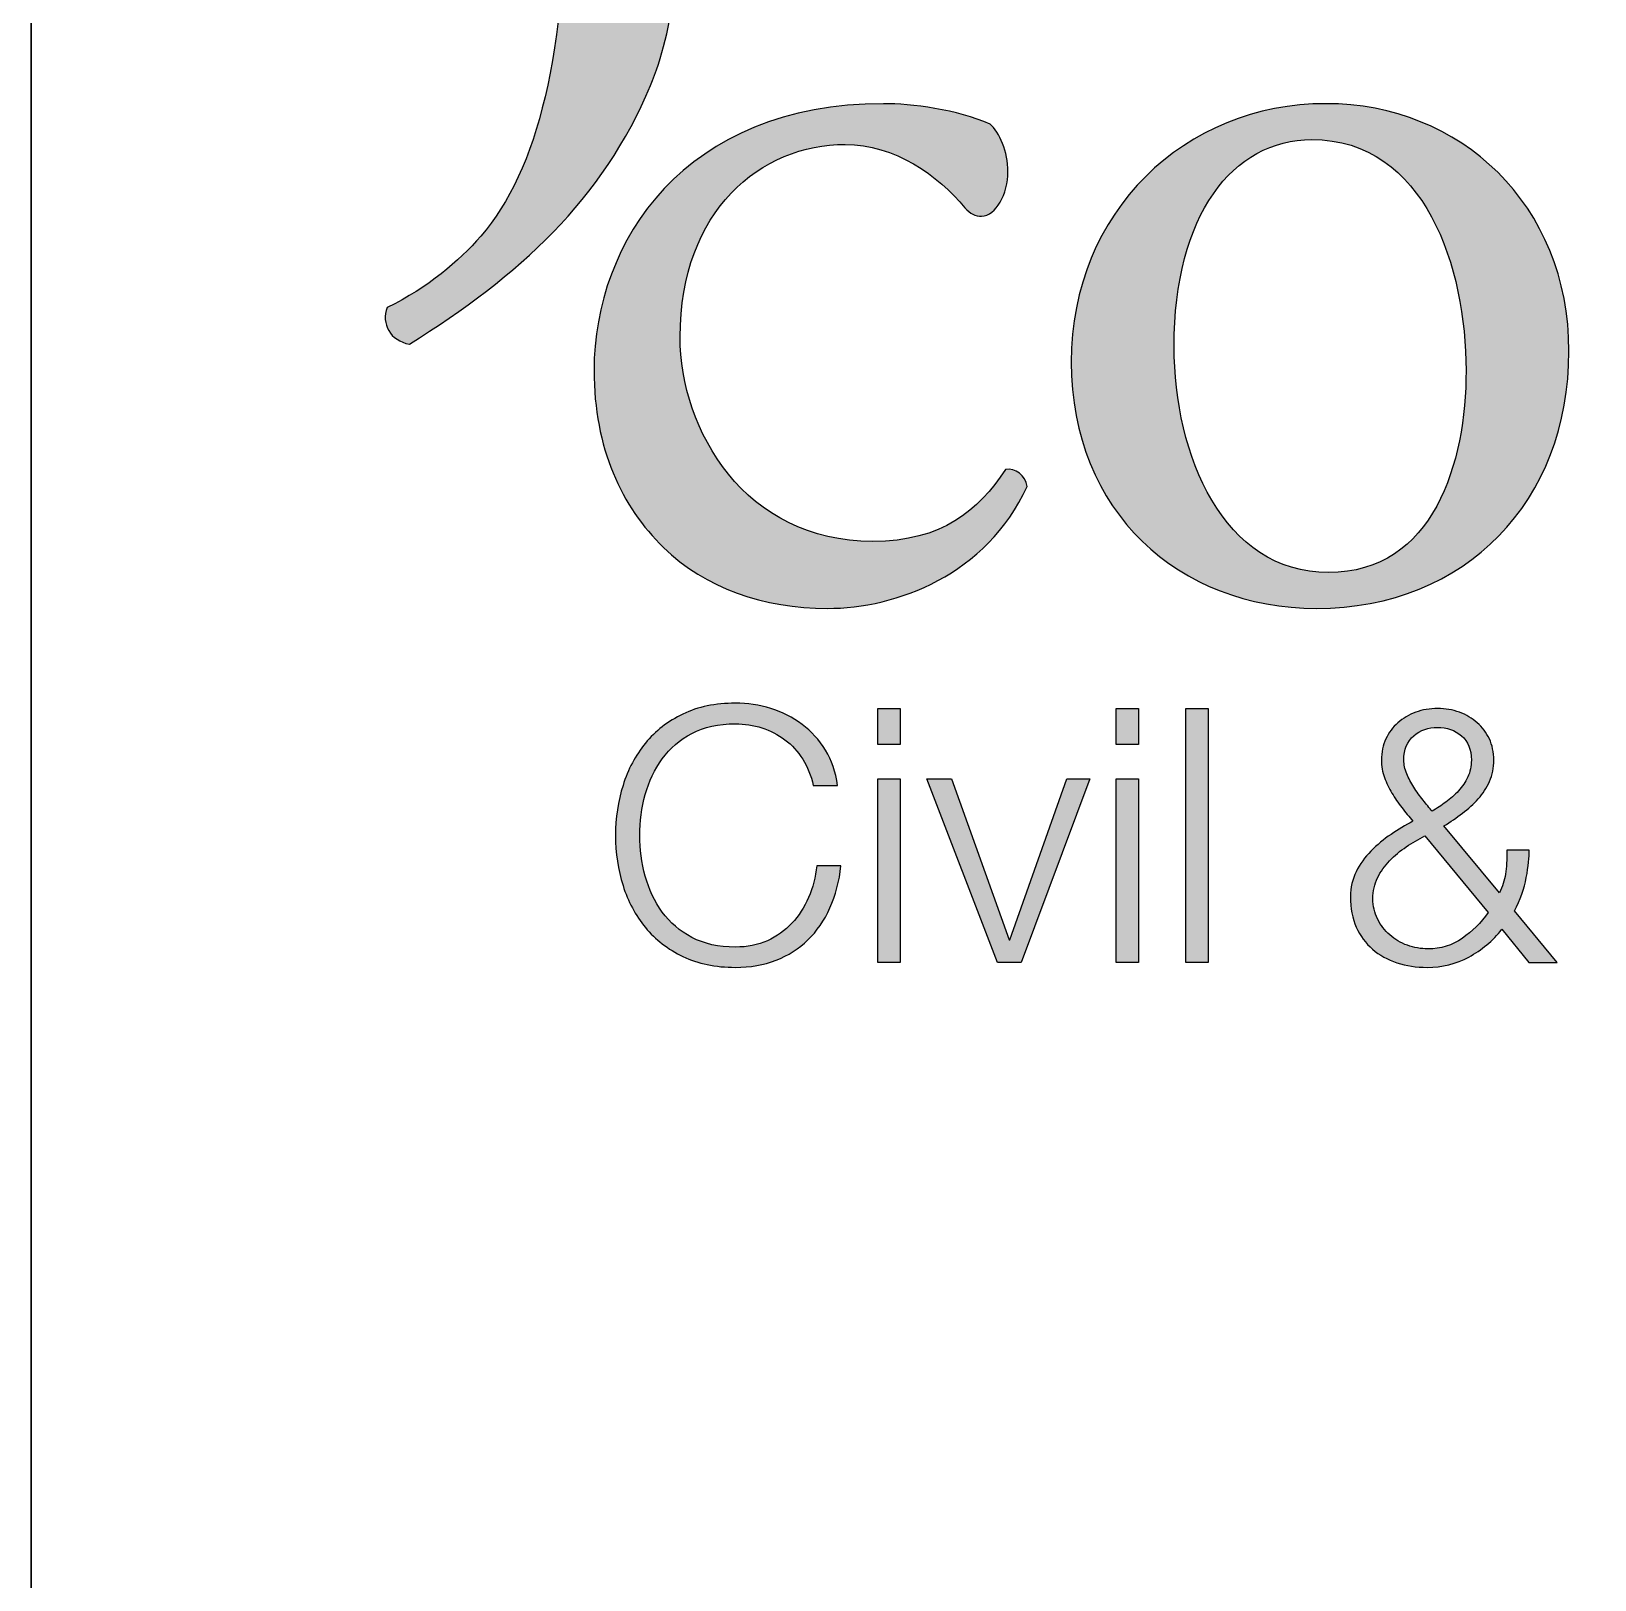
# Paper-space layout 'A1mask' of a CAD drawing. Extents: x 20 to 830, y 20 to 585.
# Drawn here: x 650 to 674.68, y 90.62 to 115.08 of the extents above; entities that cross this region are included whole.
import ezdxf
from ezdxf.enums import TextEntityAlignment as Align

# ---------------------------------------------------------------- set-up
doc = ezdxf.new("R2010")
doc.units = 0
doc.layers.get('0').update_dxf_attribs({"linetype": 'CONTINUOUS'})
doc.layers.get('Defpoints').update_dxf_attribs({"linetype": 'CONTINUOUS'})
doc.layers.add('JPP_Mask', color=7, linetype='CONTINUOUS')
doc.styles.add('JPP', font='arial.ttf')

# ---------------------------------------------------------------- blocks, each defined once
blk = doc.blocks.new('A1mask')
at = {"true_color": 0x004a91}
h = blk.add_hatch(color=154, dxfattribs=at)
edge = h.paths.add_edge_path()
edge.add_spline(control_points=[(645.303, 103.126), (645.303, 103.126), (645.303, 109.188), (645.303, 109.188), (645.303, 110.215), (645.353, 111.417), (645.403, 112.294)], knot_values=[5, 5, 5, 5, 6, 6, 6, 7, 7, 7, 7], degree=3, periodic=0)
edge.add_spline(control_points=[(645.403, 112.294), (645.378, 112.394), (645.278, 112.445), (645.153, 112.445)], knot_values=[4, 4, 4, 4, 5, 5, 5, 5], degree=3, periodic=0)
edge.add_spline(control_points=[(645.153, 112.445), (644.577, 112.069), (643.149, 111.417), (642.573, 111.217)], knot_values=[3, 3, 3, 3, 4, 4, 4, 4], degree=3, periodic=0)
edge.add_spline(control_points=[(642.573, 111.217), (642.447, 111.141), (642.447, 110.866), (642.548, 110.766)], knot_values=[2, 2, 2, 2, 3, 3, 3, 3], degree=3, periodic=0)
edge.add_spline(control_points=[(642.548, 110.766), (642.548, 110.766), (642.773, 110.616), (642.773, 110.616), (643.45, 110.165), (643.45, 110.04), (643.45, 109.063)], knot_values=[0, 0, 0, 0, 1, 1, 1, 2, 2, 2, 2], degree=3, periodic=0)
edge.add_spline(control_points=[(643.45, 109.063), (643.45, 109.063), (643.45, 107.485), (643.45, 105.907)], knot_values=[12.5, 12.5, 12.5, 12.5, 13, 13, 13, 13], degree=3, periodic=0)
edge.add_spline(control_points=[(643.45, 105.907), (643.45, 104.329), (643.45, 102.75), (643.45, 102.75), (643.45, 99.695), (642.999, 97.891), (642.097, 96.84)], knot_values=[11, 11, 11, 11, 11.5, 11.5, 11.5, 12.5, 12.5, 12.5, 12.5], degree=3, periodic=0)
edge.add_spline(control_points=[(642.097, 96.84), (641.746, 96.439), (641.27, 96.037), (640.618, 95.712)], knot_values=[10, 10, 10, 10, 11, 11, 11, 11], degree=3, periodic=0)
edge.add_spline(control_points=[(640.618, 95.712), (640.519, 95.462), (640.669, 95.186), (640.97, 95.136)], knot_values=[9, 9, 9, 9, 10, 10, 10, 10], degree=3, periodic=0)
edge.add_spline(control_points=[(640.97, 95.136), (642.698, 96.213), (644.025, 97.416), (644.777, 99.219)], knot_values=[8, 8, 8, 8, 9, 9, 9, 9], degree=3, periodic=0)
edge.add_spline(control_points=[(644.777, 99.219), (645.128, 100.07), (645.303, 101.323), (645.303, 103.126)], knot_values=[7, 7, 7, 7, 8, 8, 8, 8], degree=3, periodic=0)
at = {"true_color": 0x0081c6}
h = blk.add_hatch(color=142, dxfattribs=at)
h.dxf.hatch_style = 2
edge = h.paths.add_edge_path()
edge.add_spline(control_points=[(650.419, 97.856), (650.419, 98.177), (650.287, 98.479), (650.136, 98.612)], knot_values=[0, 0, 0, 0, 1, 1, 1, 1], degree=3, periodic=0)
edge.add_spline(control_points=[(650.136, 98.612), (649.626, 98.838), (648.889, 98.933), (648.455, 98.933)], knot_values=[12, 12, 12, 12, 13, 13, 13, 13], degree=3, periodic=0)
edge.add_spline(control_points=[(648.455, 98.933), (645.32, 98.933), (643.885, 96.761), (643.885, 94.721)], knot_values=[11, 11, 11, 11, 12, 12, 12, 12], degree=3, periodic=0)
edge.add_spline(control_points=[(643.885, 94.721), (643.885, 93.493), (644.319, 92.568), (644.98, 91.926)], knot_values=[10, 10, 10, 10, 11, 11, 11, 11], degree=3, periodic=0)
edge.add_spline(control_points=[(644.98, 91.926), (645.641, 91.284), (646.566, 90.963), (647.567, 90.963)], knot_values=[9, 9, 9, 9, 10, 10, 10, 10], degree=3, periodic=0)
edge.add_spline(control_points=[(647.567, 90.963), (648.662, 90.963), (650.079, 91.492), (650.722, 92.889)], knot_values=[8, 8, 8, 8, 9, 9, 9, 9], degree=3, periodic=0)
edge.add_spline(control_points=[(650.722, 92.889), (650.703, 93.059), (650.532, 93.191), (650.381, 93.154)], knot_values=[7, 7, 7, 7, 8, 8, 8, 8], degree=3, periodic=0)
edge.add_spline(control_points=[(650.381, 93.154), (649.947, 92.511), (649.38, 92.02), (648.285, 92.02)], knot_values=[6, 6, 6, 6, 7, 7, 7, 7], degree=3, periodic=0)
edge.add_spline(control_points=[(648.285, 92.02), (646.264, 92.02), (645.244, 93.777), (645.244, 95.25)], knot_values=[5, 5, 5, 5, 6, 6, 6, 6], degree=3, periodic=0)
edge.add_spline(control_points=[(645.244, 95.25), (645.244, 97.252), (646.528, 98.29), (647.85, 98.29)], knot_values=[4, 4, 4, 4, 5, 5, 5, 5], degree=3, periodic=0)
edge.add_spline(control_points=[(647.85, 98.29), (648.625, 98.29), (649.323, 97.799), (649.739, 97.289)], knot_values=[3, 3, 3, 3, 4, 4, 4, 4], degree=3, periodic=0)
edge.add_spline(control_points=[(649.739, 97.289), (649.815, 97.195), (649.909, 97.157), (650.004, 97.157)], knot_values=[2, 2, 2, 2, 3, 3, 3, 3], degree=3, periodic=0)
edge.add_spline(control_points=[(650.004, 97.157), (650.23, 97.157), (650.419, 97.516), (650.419, 97.856)], knot_values=[1, 1, 1, 1, 2, 2, 2, 2], degree=3, periodic=0)
h = blk.add_hatch(color=142, dxfattribs=at)
edge = h.paths.add_edge_path()
edge.add_spline(control_points=[(659.276, 95.023), (659.276, 97.346), (657.557, 98.933), (655.442, 98.933)], knot_values=[3, 3, 3, 3, 4, 4, 4, 4], degree=3, periodic=0)
edge.add_spline(control_points=[(655.442, 98.933), (653.213, 98.933), (651.419, 97.233), (651.419, 94.853)], knot_values=[2, 2, 2, 2, 3, 3, 3, 3], degree=3, periodic=0)
edge.add_spline(control_points=[(651.419, 94.853), (651.419, 92.492), (653.119, 90.963), (655.291, 90.963)], knot_values=[1, 1, 1, 1, 2, 2, 2, 2], degree=3, periodic=0)
edge.add_spline(control_points=[(655.291, 90.963), (657.652, 90.963), (659.276, 92.662), (659.276, 95.023)], knot_values=[0, 0, 0, 0, 1, 1, 1, 1], degree=3, periodic=0)
edge = h.paths.add_edge_path(flags=16)
edge.add_spline(control_points=[(657.652, 94.721), (657.652, 93.267), (657.142, 91.529), (655.48, 91.529)], knot_values=[2, 2, 2, 2, 3, 3, 3, 3], degree=3, periodic=0)
edge.add_spline(control_points=[(655.48, 91.529), (653.818, 91.529), (653.043, 93.381), (653.043, 95.099)], knot_values=[1, 1, 1, 1, 2, 2, 2, 2], degree=3, periodic=0)
edge.add_spline(control_points=[(653.043, 95.099), (653.043, 97.176), (653.969, 98.366), (655.215, 98.366)], knot_values=[0, 0, 0, 0, 1, 1, 1, 1], degree=3, periodic=0)
edge.add_spline(control_points=[(655.215, 98.366), (657.01, 98.366), (657.652, 96.326), (657.652, 94.721)], knot_values=[3, 3, 3, 3, 4, 4, 4, 4], degree=3, periodic=0)
at = {"true_color": 0x004a91}
h = blk.add_hatch(color=154, dxfattribs=at)
edge = h.paths.add_edge_path()
edge.add_spline(control_points=[(647.539, 88.725), (647.44, 88.886), (647.316, 89.022), (647.168, 89.132)], knot_values=[30, 30, 30, 30, 31, 31, 31, 31], degree=3, periodic=0)
edge.add_spline(control_points=[(647.168, 89.132), (647.02, 89.242), (646.856, 89.325), (646.674, 89.382)], knot_values=[29, 29, 29, 29, 30, 30, 30, 30], degree=3, periodic=0)
edge.add_spline(control_points=[(646.674, 89.382), (646.493, 89.438), (646.307, 89.466), (646.116, 89.466)], knot_values=[28, 28, 28, 28, 29, 29, 29, 29], degree=3, periodic=0)
edge.add_spline(control_points=[(646.116, 89.466), (645.801, 89.466), (645.525, 89.409), (645.288, 89.295)], knot_values=[27, 27, 27, 27, 28, 28, 28, 28], degree=3, periodic=0)
edge.add_spline(control_points=[(645.288, 89.295), (645.05, 89.181), (644.853, 89.027), (644.696, 88.834)], knot_values=[26, 26, 26, 26, 27, 27, 27, 27], degree=3, periodic=0)
edge.add_spline(control_points=[(644.696, 88.834), (644.538, 88.642), (644.421, 88.42), (644.342, 88.169), (644.263, 87.919), (644.224, 87.655), (644.224, 87.378), (644.224, 87.101), (644.263, 86.837), (644.342, 86.586), (644.421, 86.336), (644.538, 86.115), (644.696, 85.924)], knot_values=[22, 22, 22, 22, 23, 23, 23, 24, 24, 24, 25, 25, 25, 26, 26, 26, 26], degree=3, periodic=0)
edge.add_spline(control_points=[(644.696, 85.924), (644.853, 85.733), (645.05, 85.581), (645.288, 85.466)], knot_values=[21, 21, 21, 21, 22, 22, 22, 22], degree=3, periodic=0)
edge.add_spline(control_points=[(645.288, 85.466), (645.525, 85.352), (645.801, 85.295), (646.116, 85.295)], knot_values=[20, 20, 20, 20, 21, 21, 21, 21], degree=3, periodic=0)
edge.add_spline(control_points=[(646.116, 85.295), (646.352, 85.295), (646.566, 85.333), (646.758, 85.407)], knot_values=[19, 19, 19, 19, 20, 20, 20, 20], degree=3, periodic=0)
edge.add_spline(control_points=[(646.758, 85.407), (646.951, 85.482), (647.119, 85.589), (647.261, 85.728)], knot_values=[18, 18, 18, 18, 19, 19, 19, 19], degree=3, periodic=0)
edge.add_spline(control_points=[(647.261, 85.728), (647.403, 85.866), (647.519, 86.034), (647.609, 86.233)], knot_values=[17, 17, 17, 17, 18, 18, 18, 18], degree=3, periodic=0)
edge.add_spline(control_points=[(647.609, 86.233), (647.699, 86.431), (647.757, 86.654), (647.783, 86.9)], knot_values=[16, 16, 16, 16, 17, 17, 17, 17], degree=3, periodic=0)
edge.add_spline(control_points=[(647.783, 86.9), (647.783, 86.9), (647.401, 86.9), (647.401, 86.9), (647.382, 86.721), (647.339, 86.554), (647.272, 86.398)], knot_values=[14, 14, 14, 14, 15, 15, 15, 16, 16, 16, 16], degree=3, periodic=0)
edge.add_spline(control_points=[(647.272, 86.398), (647.205, 86.243), (647.117, 86.107), (647.008, 85.991)], knot_values=[13, 13, 13, 13, 14, 14, 14, 14], degree=3, periodic=0)
edge.add_spline(control_points=[(647.008, 85.991), (646.9, 85.875), (646.771, 85.784), (646.621, 85.716)], knot_values=[12, 12, 12, 12, 13, 13, 13, 13], degree=3, periodic=0)
edge.add_spline(control_points=[(646.621, 85.716), (646.471, 85.649), (646.303, 85.615), (646.116, 85.615)], knot_values=[11, 11, 11, 11, 12, 12, 12, 12], degree=3, periodic=0)
edge.add_spline(control_points=[(646.116, 85.615), (645.85, 85.615), (645.622, 85.666), (645.431, 85.767)], knot_values=[10, 10, 10, 10, 11, 11, 11, 11], degree=3, periodic=0)
edge.add_spline(control_points=[(645.431, 85.767), (645.24, 85.868), (645.084, 86.001), (644.962, 86.168)], knot_values=[9, 9, 9, 9, 10, 10, 10, 10], degree=3, periodic=0)
edge.add_spline(control_points=[(644.962, 86.168), (644.841, 86.335), (644.751, 86.524), (644.693, 86.735)], knot_values=[8, 8, 8, 8, 9, 9, 9, 9], degree=3, periodic=0)
edge.add_spline(control_points=[(644.693, 86.735), (644.635, 86.947), (644.606, 87.161), (644.606, 87.378)], knot_values=[7, 7, 7, 7, 8, 8, 8, 8], degree=3, periodic=0)
edge.add_spline(control_points=[(644.606, 87.378), (644.606, 87.599), (644.635, 87.814), (644.693, 88.023)], knot_values=[6, 6, 6, 6, 7, 7, 7, 7], degree=3, periodic=0)
edge.add_spline(control_points=[(644.693, 88.023), (644.751, 88.233), (644.841, 88.421), (644.962, 88.587)], knot_values=[5, 5, 5, 5, 6, 6, 6, 6], degree=3, periodic=0)
edge.add_spline(control_points=[(644.962, 88.587), (645.084, 88.754), (645.24, 88.888), (645.431, 88.989)], knot_values=[4, 4, 4, 4, 5, 5, 5, 5], degree=3, periodic=0)
edge.add_spline(control_points=[(645.431, 88.989), (645.622, 89.09), (645.85, 89.14), (646.116, 89.14)], knot_values=[3, 3, 3, 3, 4, 4, 4, 4], degree=3, periodic=0)
edge.add_spline(control_points=[(646.116, 89.14), (646.262, 89.14), (646.401, 89.119), (646.534, 89.076)], knot_values=[2, 2, 2, 2, 3, 3, 3, 3], degree=3, periodic=0)
edge.add_spline(control_points=[(646.534, 89.076), (646.667, 89.033), (646.788, 88.97), (646.899, 88.888)], knot_values=[1, 1, 1, 1, 2, 2, 2, 2], degree=3, periodic=0)
edge.add_spline(control_points=[(646.899, 88.888), (647.009, 88.805), (647.103, 88.703), (647.18, 88.582)], knot_values=[0, 0, 0, 0, 1, 1, 1, 1], degree=3, periodic=0)
edge.add_spline(control_points=[(647.18, 88.582), (647.256, 88.46), (647.311, 88.323), (647.345, 88.169)], knot_values=[33, 33, 33, 33, 34, 34, 34, 34], degree=3, periodic=0)
edge.add_spline(control_points=[(647.345, 88.169), (647.345, 88.169), (647.727, 88.169), (647.727, 88.169), (647.701, 88.379), (647.638, 88.564), (647.539, 88.725)], knot_values=[31, 31, 31, 31, 32, 32, 32, 33, 33, 33, 33], degree=3, periodic=0)
for points in [[(648.72, 89.382), (648.367, 89.382), (648.367, 88.815), (648.72, 88.815)], [(652.481, 89.382), (652.128, 89.382), (652.128, 88.815), (652.481, 88.815)], [(653.581, 89.382), (653.228, 89.382), (653.228, 85.374), (653.581, 85.374)], [(648.72, 88.27), (648.367, 88.27), (648.367, 85.374), (648.72, 85.374)], [(649.529, 88.27), (649.136, 88.27), (650.253, 85.374), (650.629, 85.374), (651.712, 88.27), (651.347, 88.27), (650.449, 85.728), (650.438, 85.728)], [(652.481, 88.27), (652.128, 88.27), (652.128, 85.374), (652.481, 85.374)]]:
    blk.add_hatch(color=154, dxfattribs=at).paths.add_polyline_path(points)
h = blk.add_hatch(color=154, dxfattribs=at)
edge = h.paths.add_edge_path()
edge.add_spline(control_points=[(658.179, 86.474), (658.179, 86.474), (657.303, 87.529), (657.303, 87.529), (657.404, 87.593), (657.501, 87.659), (657.595, 87.729)], knot_values=[24, 24, 24, 24, 25, 25, 25, 26, 26, 26, 26], degree=3, periodic=0)
edge.add_spline(control_points=[(657.595, 87.729), (657.688, 87.798), (657.772, 87.874), (657.845, 87.956)], knot_values=[23, 23, 23, 23, 24, 24, 24, 24], degree=3, periodic=0)
edge.add_spline(control_points=[(657.845, 87.956), (657.918, 88.038), (657.977, 88.13), (658.022, 88.231), (658.066, 88.332), (658.089, 88.444), (658.089, 88.568)], knot_values=[21, 21, 21, 21, 22, 22, 22, 23, 23, 23, 23], degree=3, periodic=0)
edge.add_spline(control_points=[(658.089, 88.568), (658.089, 88.691), (658.065, 88.803), (658.019, 88.902)], knot_values=[20, 20, 20, 20, 21, 21, 21, 21], degree=3, periodic=0)
edge.add_spline(control_points=[(658.019, 88.902), (657.972, 89.001), (657.908, 89.086), (657.828, 89.157)], knot_values=[19, 19, 19, 19, 20, 20, 20, 20], degree=3, periodic=0)
edge.add_spline(control_points=[(657.828, 89.157), (657.747, 89.228), (657.654, 89.284), (657.547, 89.323), (657.441, 89.362), (657.326, 89.382), (657.202, 89.382)], knot_values=[17, 17, 17, 17, 18, 18, 18, 19, 19, 19, 19], degree=3, periodic=0)
edge.add_spline(control_points=[(657.202, 89.382), (657.079, 89.382), (656.963, 89.362), (656.857, 89.323), (656.75, 89.284), (656.657, 89.228), (656.576, 89.157)], knot_values=[15, 15, 15, 15, 16, 16, 16, 17, 17, 17, 17], degree=3, periodic=0)
edge.add_spline(control_points=[(656.576, 89.157), (656.496, 89.086), (656.432, 89.001), (656.385, 88.902)], knot_values=[14, 14, 14, 14, 15, 15, 15, 15], degree=3, periodic=0)
edge.add_spline(control_points=[(656.385, 88.902), (656.338, 88.803), (656.315, 88.691), (656.315, 88.568)], knot_values=[13, 13, 13, 13, 14, 14, 14, 14], degree=3, periodic=0)
edge.add_spline(control_points=[(656.315, 88.568), (656.315, 88.47), (656.331, 88.379), (656.363, 88.293)], knot_values=[12, 12, 12, 12, 13, 13, 13, 13], degree=3, periodic=0)
edge.add_spline(control_points=[(656.363, 88.293), (656.395, 88.206), (656.434, 88.124), (656.481, 88.046)], knot_values=[11, 11, 11, 11, 12, 12, 12, 12], degree=3, periodic=0)
edge.add_spline(control_points=[(656.481, 88.046), (656.527, 87.967), (656.58, 87.891), (656.638, 87.818)], knot_values=[10, 10, 10, 10, 11, 11, 11, 11], degree=3, periodic=0)
edge.add_spline(control_points=[(656.638, 87.818), (656.696, 87.745), (656.753, 87.673), (656.809, 87.602)], knot_values=[9, 9, 9, 9, 10, 10, 10, 10], degree=3, periodic=0)
edge.add_spline(control_points=[(656.809, 87.602), (656.697, 87.542), (656.583, 87.473), (656.467, 87.395)], knot_values=[8, 8, 8, 8, 9, 9, 9, 9], degree=3, periodic=0)
edge.add_spline(control_points=[(656.467, 87.395), (656.351, 87.316), (656.245, 87.228), (656.15, 87.131), (656.054, 87.034), (655.976, 86.925), (655.917, 86.805)], knot_values=[6, 6, 6, 6, 7, 7, 7, 8, 8, 8, 8], degree=3, periodic=0)
edge.add_spline(control_points=[(655.917, 86.805), (655.857, 86.685), (655.827, 86.554), (655.827, 86.412)], knot_values=[5, 5, 5, 5, 6, 6, 6, 6], degree=3, periodic=0)
edge.add_spline(control_points=[(655.827, 86.412), (655.827, 86.229), (655.858, 86.068), (655.919, 85.929), (655.981, 85.791), (656.066, 85.675), (656.175, 85.582)], knot_values=[3, 3, 3, 3, 4, 4, 4, 5, 5, 5, 5], degree=3, periodic=0)
edge.add_spline(control_points=[(656.175, 85.582), (656.283, 85.488), (656.411, 85.417), (656.559, 85.368)], knot_values=[2, 2, 2, 2, 3, 3, 3, 3], degree=3, periodic=0)
edge.add_spline(control_points=[(656.559, 85.368), (656.707, 85.32), (656.867, 85.295), (657.039, 85.295)], knot_values=[1, 1, 1, 1, 2, 2, 2, 2], degree=3, periodic=0)
edge.add_spline(control_points=[(657.039, 85.295), (657.275, 85.295), (657.494, 85.35), (657.696, 85.458)], knot_values=[0, 0, 0, 0, 1, 1, 1, 1], degree=3, periodic=0)
edge.add_spline(control_points=[(657.696, 85.458), (657.898, 85.567), (658.072, 85.713), (658.218, 85.896)], knot_values=[34, 34, 34, 34, 35, 35, 35, 35], degree=3, periodic=0)
edge.add_spline(control_points=[(658.218, 85.896), (658.218, 85.896), (658.645, 85.374), (658.645, 85.374), (658.645, 85.374), (658.756, 85.374), (658.866, 85.374)], knot_values=[32.5, 32.5, 32.5, 32.5, 33.5, 33.5, 33.5, 34, 34, 34, 34], degree=3, periodic=0)
edge.add_spline(control_points=[(658.866, 85.374), (658.977, 85.374), (659.088, 85.374), (659.088, 85.374), (659.088, 85.374), (658.92, 85.577), (658.751, 85.781)], knot_values=[31.5, 31.5, 31.5, 31.5, 32, 32, 32, 32.5, 32.5, 32.5, 32.5], degree=3, periodic=0)
edge.add_spline(control_points=[(658.751, 85.781), (658.583, 85.984), (658.414, 86.188), (658.414, 86.188), (658.508, 86.36), (658.571, 86.535), (658.603, 86.713)], knot_values=[30, 30, 30, 30, 30.5, 30.5, 30.5, 31.5, 31.5, 31.5, 31.5], degree=3, periodic=0)
edge.add_spline(control_points=[(658.603, 86.713), (658.634, 86.89), (658.65, 87.035), (658.65, 87.148)], knot_values=[29, 29, 29, 29, 30, 30, 30, 30], degree=3, periodic=0)
edge.add_spline(control_points=[(658.65, 87.148), (658.65, 87.148), (658.297, 87.148), (658.297, 87.148), (658.297, 86.994), (658.289, 86.868), (658.274, 86.769)], knot_values=[27, 27, 27, 27, 28, 28, 28, 29, 29, 29, 29], degree=3, periodic=0)
edge.add_spline(control_points=[(658.274, 86.769), (658.259, 86.67), (658.227, 86.571), (658.179, 86.474)], knot_values=[26, 26, 26, 26, 27, 27, 27, 27], degree=3, periodic=0)
edge = h.paths.add_edge_path(flags=16)
edge.add_spline(control_points=[(657, 87.372), (657, 87.372), (657.999, 86.16), (657.999, 86.16), (657.887, 85.999), (657.751, 85.863), (657.592, 85.753)], knot_values=[8, 8, 8, 8, 9, 9, 9, 10, 10, 10, 10], degree=3, periodic=0)
edge.add_spline(control_points=[(657.592, 85.753), (657.433, 85.642), (657.253, 85.587), (657.05, 85.587)], knot_values=[7, 7, 7, 7, 8, 8, 8, 8], degree=3, periodic=0)
edge.add_spline(control_points=[(657.05, 85.587), (656.938, 85.587), (656.83, 85.606), (656.725, 85.643)], knot_values=[6, 6, 6, 6, 7, 7, 7, 7], degree=3, periodic=0)
edge.add_spline(control_points=[(656.725, 85.643), (656.62, 85.681), (656.527, 85.735), (656.447, 85.806)], knot_values=[5, 5, 5, 5, 6, 6, 6, 6], degree=3, periodic=0)
edge.add_spline(control_points=[(656.447, 85.806), (656.367, 85.877), (656.302, 85.961), (656.253, 86.059)], knot_values=[4, 4, 4, 4, 5, 5, 5, 5], degree=3, periodic=0)
edge.add_spline(control_points=[(656.253, 86.059), (656.205, 86.156), (656.18, 86.263), (656.18, 86.379)], knot_values=[3, 3, 3, 3, 4, 4, 4, 4], degree=3, periodic=0)
edge.add_spline(control_points=[(656.18, 86.379), (656.18, 86.498), (656.205, 86.608), (656.253, 86.707)], knot_values=[2, 2, 2, 2, 3, 3, 3, 3], degree=3, periodic=0)
edge.add_spline(control_points=[(656.253, 86.707), (656.302, 86.806), (656.366, 86.897), (656.444, 86.979)], knot_values=[1, 1, 1, 1, 2, 2, 2, 2], degree=3, periodic=0)
edge.add_spline(control_points=[(656.444, 86.979), (656.523, 87.061), (656.611, 87.134), (656.708, 87.198)], knot_values=[0, 0, 0, 0, 1, 1, 1, 1], degree=3, periodic=0)
edge.add_spline(control_points=[(656.708, 87.198), (656.805, 87.262), (656.903, 87.32), (657, 87.372)], knot_values=[10, 10, 10, 10, 11, 11, 11, 11], degree=3, periodic=0)
edge = h.paths.add_edge_path(flags=16)
edge.add_spline(control_points=[(657.118, 87.759), (657.073, 87.812), (657.024, 87.871), (656.972, 87.936)], knot_values=[4, 4, 4, 4, 5, 5, 5, 5], degree=3, periodic=0)
edge.add_spline(control_points=[(656.972, 87.936), (656.919, 88.002), (656.871, 88.069), (656.826, 88.138)], knot_values=[3, 3, 3, 3, 4, 4, 4, 4], degree=3, periodic=0)
edge.add_spline(control_points=[(656.826, 88.138), (656.781, 88.207), (656.744, 88.279), (656.714, 88.352)], knot_values=[2, 2, 2, 2, 3, 3, 3, 3], degree=3, periodic=0)
edge.add_spline(control_points=[(656.714, 88.352), (656.684, 88.425), (656.669, 88.497), (656.669, 88.568)], knot_values=[1, 1, 1, 1, 2, 2, 2, 2], degree=3, periodic=0)
edge.add_spline(control_points=[(656.669, 88.568), (656.669, 88.736), (656.721, 88.864), (656.826, 88.952)], knot_values=[0, 0, 0, 0, 1, 1, 1, 1], degree=3, periodic=0)
edge.add_spline(control_points=[(656.826, 88.952), (656.931, 89.04), (657.056, 89.084), (657.202, 89.084)], knot_values=[11, 11, 11, 11, 12, 12, 12, 12], degree=3, periodic=0)
edge.add_spline(control_points=[(657.202, 89.084), (657.348, 89.084), (657.473, 89.04), (657.578, 88.952), (657.683, 88.864), (657.735, 88.736), (657.735, 88.568)], knot_values=[9, 9, 9, 9, 10, 10, 10, 11, 11, 11, 11], degree=3, periodic=0)
edge.add_spline(control_points=[(657.735, 88.568), (657.735, 88.47), (657.717, 88.382), (657.679, 88.301), (657.642, 88.221), (657.593, 88.148), (657.533, 88.082)], knot_values=[7, 7, 7, 7, 8, 8, 8, 9, 9, 9, 9], degree=3, periodic=0)
edge.add_spline(control_points=[(657.533, 88.082), (657.473, 88.017), (657.407, 87.958), (657.334, 87.905)], knot_values=[6, 6, 6, 6, 7, 7, 7, 7], degree=3, periodic=0)
edge.add_spline(control_points=[(657.334, 87.905), (657.261, 87.853), (657.189, 87.804), (657.118, 87.759)], knot_values=[5, 5, 5, 5, 6, 6, 6, 6], degree=3, periodic=0)
at = {"color": 154, "true_color": 0x004a91}
blk.add_line((635, 120), (635, 10), dxfattribs=at)
at = {"layer": 'Defpoints'}
blk.add_lwpolyline([(635, 5), (635, 125), (815, 125)], dxfattribs=at)
at = {"layer": 'Defpoints', "color": 154, "true_color": 0x004a91}
for points in [[(648.72, 89.382), (648.72, 88.815), (648.367, 88.815), (648.367, 89.382), (648.72, 89.382)], [(652.481, 89.382), (652.481, 88.815), (652.128, 88.815), (652.128, 89.382), (652.481, 89.382)], [(653.581, 89.382), (653.581, 85.374), (653.228, 85.374), (653.228, 89.382), (653.581, 89.382)], [(648.72, 88.27), (648.72, 85.374), (648.367, 85.374), (648.367, 88.27), (648.72, 88.27)], [(649.529, 88.27), (650.438, 85.728), (650.449, 85.728), (651.347, 88.27), (651.712, 88.27), (650.629, 85.374), (650.253, 85.374), (649.136, 88.27), (649.529, 88.27)], [(652.481, 88.27), (652.481, 85.374), (652.128, 85.374), (652.128, 88.27), (652.481, 88.27)]]:
    blk.add_lwpolyline(points, dxfattribs=at)
for points, knots in [([(643.45, 109.063), (643.45, 110.04), (643.45, 110.165), (642.773, 110.616), (642.773, 110.616), (642.548, 110.766), (642.548, 110.766), (642.447, 110.866), (642.447, 111.141), (642.573, 111.217), (643.149, 111.417), (644.577, 112.069), (645.153, 112.445), (645.278, 112.445), (645.378, 112.394), (645.403, 112.294), (645.353, 111.417), (645.303, 110.215), (645.303, 109.188), (645.303, 109.188), (645.303, 103.126), (645.303, 103.126), (645.303, 101.323), (645.128, 100.07), (644.777, 99.219), (644.025, 97.416), (642.698, 96.213), (640.97, 95.136), (640.669, 95.186), (640.519, 95.462), (640.618, 95.712), (641.27, 96.037), (641.746, 96.439), (642.097, 96.84), (642.999, 97.891), (643.45, 99.695), (643.45, 102.75), (643.45, 102.75), (643.45, 109.063), (643.45, 109.063)], [0, 0, 0, 0, 1, 1, 1, 2, 2, 2, 3, 3, 3, 4, 4, 4, 5, 5, 5, 6, 6, 6, 7, 7, 7, 8, 8, 8, 9, 9, 9, 10, 10, 10, 11, 11, 11, 12, 12, 12, 13, 13, 13, 13]), ([(647.18, 88.582), (647.103, 88.703), (647.009, 88.805), (646.899, 88.888), (646.788, 88.97), (646.667, 89.033), (646.534, 89.076), (646.401, 89.119), (646.262, 89.14), (646.116, 89.14), (645.85, 89.14), (645.622, 89.09), (645.431, 88.989), (645.24, 88.888), (645.084, 88.754), (644.962, 88.587), (644.841, 88.421), (644.751, 88.233), (644.693, 88.023), (644.635, 87.814), (644.606, 87.599), (644.606, 87.378), (644.606, 87.161), (644.635, 86.947), (644.693, 86.735), (644.751, 86.524), (644.841, 86.335), (644.962, 86.168), (645.084, 86.001), (645.24, 85.868), (645.431, 85.767), (645.622, 85.666), (645.85, 85.615), (646.116, 85.615), (646.303, 85.615), (646.471, 85.649), (646.621, 85.716), (646.771, 85.784), (646.9, 85.875), (647.008, 85.991), (647.117, 86.107), (647.205, 86.243), (647.272, 86.398), (647.339, 86.554), (647.382, 86.721), (647.401, 86.9), (647.401, 86.9), (647.783, 86.9), (647.783, 86.9), (647.757, 86.654), (647.699, 86.431), (647.609, 86.233), (647.519, 86.034), (647.403, 85.866), (647.261, 85.728), (647.119, 85.589), (646.951, 85.482), (646.758, 85.407), (646.566, 85.333), (646.352, 85.295), (646.116, 85.295), (645.801, 85.295), (645.525, 85.352), (645.288, 85.466), (645.05, 85.581), (644.853, 85.733), (644.696, 85.924), (644.538, 86.115), (644.421, 86.336), (644.342, 86.586), (644.263, 86.837), (644.224, 87.101), (644.224, 87.378), (644.224, 87.655), (644.263, 87.919), (644.342, 88.169), (644.421, 88.42), (644.538, 88.642), (644.696, 88.834), (644.853, 89.027), (645.05, 89.181), (645.288, 89.295), (645.525, 89.409), (645.801, 89.466), (646.116, 89.466), (646.307, 89.466), (646.493, 89.438), (646.674, 89.382), (646.856, 89.325), (647.02, 89.242), (647.168, 89.132), (647.316, 89.022), (647.44, 88.886), (647.539, 88.725), (647.638, 88.564), (647.701, 88.379), (647.727, 88.169), (647.727, 88.169), (647.345, 88.169), (647.345, 88.169), (647.311, 88.323), (647.256, 88.46), (647.18, 88.582)], [0, 0, 0, 0, 1, 1, 1, 2, 2, 2, 3, 3, 3, 4, 4, 4, 5, 5, 5, 6, 6, 6, 7, 7, 7, 8, 8, 8, 9, 9, 9, 10, 10, 10, 11, 11, 11, 12, 12, 12, 13, 13, 13, 14, 14, 14, 15, 15, 15, 16, 16, 16, 17, 17, 17, 18, 18, 18, 19, 19, 19, 20, 20, 20, 21, 21, 21, 22, 22, 22, 23, 23, 23, 24, 24, 24, 25, 25, 25, 26, 26, 26, 27, 27, 27, 28, 28, 28, 29, 29, 29, 30, 30, 30, 31, 31, 31, 32, 32, 32, 33, 33, 33, 34, 34, 34, 34]), ([(657.696, 85.458), (657.494, 85.35), (657.275, 85.295), (657.039, 85.295), (656.867, 85.295), (656.707, 85.32), (656.559, 85.368), (656.411, 85.417), (656.283, 85.488), (656.175, 85.582), (656.066, 85.675), (655.981, 85.791), (655.919, 85.929), (655.858, 86.068), (655.827, 86.229), (655.827, 86.412), (655.827, 86.554), (655.857, 86.685), (655.917, 86.805), (655.976, 86.925), (656.054, 87.034), (656.15, 87.131), (656.245, 87.228), (656.351, 87.316), (656.467, 87.395), (656.583, 87.473), (656.697, 87.542), (656.809, 87.602), (656.753, 87.673), (656.696, 87.745), (656.638, 87.818), (656.58, 87.891), (656.527, 87.967), (656.481, 88.046), (656.434, 88.124), (656.395, 88.206), (656.363, 88.293), (656.331, 88.379), (656.315, 88.47), (656.315, 88.568), (656.315, 88.691), (656.338, 88.803), (656.385, 88.902), (656.432, 89.001), (656.496, 89.086), (656.576, 89.157), (656.657, 89.228), (656.75, 89.284), (656.857, 89.323), (656.963, 89.362), (657.079, 89.382), (657.202, 89.382), (657.326, 89.382), (657.441, 89.362), (657.547, 89.323), (657.654, 89.284), (657.747, 89.228), (657.828, 89.157), (657.908, 89.086), (657.972, 89.001), (658.019, 88.902), (658.065, 88.803), (658.089, 88.691), (658.089, 88.568), (658.089, 88.444), (658.066, 88.332), (658.022, 88.231), (657.977, 88.13), (657.918, 88.038), (657.845, 87.956), (657.772, 87.874), (657.688, 87.798), (657.595, 87.729), (657.501, 87.659), (657.404, 87.593), (657.303, 87.529), (657.303, 87.529), (658.179, 86.474), (658.179, 86.474), (658.227, 86.571), (658.259, 86.67), (658.274, 86.769), (658.289, 86.868), (658.297, 86.994), (658.297, 87.148), (658.297, 87.148), (658.65, 87.148), (658.65, 87.148), (658.65, 87.035), (658.634, 86.89), (658.603, 86.713), (658.571, 86.535), (658.508, 86.36), (658.414, 86.188), (658.414, 86.188), (659.088, 85.374), (659.088, 85.374), (659.088, 85.374), (658.645, 85.374), (658.645, 85.374), (658.645, 85.374), (658.218, 85.896), (658.218, 85.896), (658.072, 85.713), (657.898, 85.567), (657.696, 85.458)], [0, 0, 0, 0, 1, 1, 1, 2, 2, 2, 3, 3, 3, 4, 4, 4, 5, 5, 5, 6, 6, 6, 7, 7, 7, 8, 8, 8, 9, 9, 9, 10, 10, 10, 11, 11, 11, 12, 12, 12, 13, 13, 13, 14, 14, 14, 15, 15, 15, 16, 16, 16, 17, 17, 17, 18, 18, 18, 19, 19, 19, 20, 20, 20, 21, 21, 21, 22, 22, 22, 23, 23, 23, 24, 24, 24, 25, 25, 25, 26, 26, 26, 27, 27, 27, 28, 28, 28, 29, 29, 29, 30, 30, 30, 31, 31, 31, 32, 32, 32, 33, 33, 33, 34, 34, 34, 35, 35, 35, 35]), ([(656.826, 88.952), (656.721, 88.864), (656.669, 88.736), (656.669, 88.568), (656.669, 88.497), (656.684, 88.425), (656.714, 88.352), (656.744, 88.279), (656.781, 88.207), (656.826, 88.138), (656.871, 88.069), (656.919, 88.002), (656.972, 87.936), (657.024, 87.871), (657.073, 87.812), (657.118, 87.759), (657.189, 87.804), (657.261, 87.853), (657.334, 87.905), (657.407, 87.958), (657.473, 88.017), (657.533, 88.082), (657.593, 88.148), (657.642, 88.221), (657.679, 88.301), (657.717, 88.382), (657.735, 88.47), (657.735, 88.568), (657.735, 88.736), (657.683, 88.864), (657.578, 88.952), (657.473, 89.04), (657.348, 89.084), (657.202, 89.084), (657.056, 89.084), (656.931, 89.04), (656.826, 88.952)], [0, 0, 0, 0, 1, 1, 1, 2, 2, 2, 3, 3, 3, 4, 4, 4, 5, 5, 5, 6, 6, 6, 7, 7, 7, 8, 8, 8, 9, 9, 9, 10, 10, 10, 11, 11, 11, 12, 12, 12, 12]), ([(656.708, 87.198), (656.611, 87.134), (656.523, 87.061), (656.444, 86.979), (656.366, 86.897), (656.302, 86.806), (656.253, 86.707), (656.205, 86.608), (656.18, 86.498), (656.18, 86.379), (656.18, 86.263), (656.205, 86.156), (656.253, 86.059), (656.302, 85.961), (656.367, 85.877), (656.447, 85.806), (656.527, 85.735), (656.62, 85.681), (656.725, 85.643), (656.83, 85.606), (656.938, 85.587), (657.05, 85.587), (657.253, 85.587), (657.433, 85.642), (657.592, 85.753), (657.751, 85.863), (657.887, 85.999), (657.999, 86.16), (657.999, 86.16), (657, 87.372), (657, 87.372), (656.903, 87.32), (656.805, 87.262), (656.708, 87.198)], [0, 0, 0, 0, 1, 1, 1, 2, 2, 2, 3, 3, 3, 4, 4, 4, 5, 5, 5, 6, 6, 6, 7, 7, 7, 8, 8, 8, 9, 9, 9, 10, 10, 10, 11, 11, 11, 11])]:
    blk.add_open_spline(points, degree=3, knots=knots, dxfattribs=at)
at = {"layer": 'Defpoints', "color": 142, "true_color": 0x0081c6}
for points, knots in [([(650.136, 98.612), (650.287, 98.479), (650.419, 98.177), (650.419, 97.856), (650.419, 97.516), (650.23, 97.157), (650.004, 97.157), (649.909, 97.157), (649.815, 97.195), (649.739, 97.289), (649.323, 97.799), (648.625, 98.29), (647.85, 98.29), (646.528, 98.29), (645.244, 97.252), (645.244, 95.25), (645.244, 93.777), (646.264, 92.02), (648.285, 92.02), (649.38, 92.02), (649.947, 92.511), (650.381, 93.154), (650.532, 93.191), (650.703, 93.059), (650.722, 92.889), (650.079, 91.492), (648.662, 90.963), (647.567, 90.963), (646.566, 90.963), (645.641, 91.284), (644.98, 91.926), (644.319, 92.568), (643.885, 93.493), (643.885, 94.721), (643.885, 96.761), (645.32, 98.933), (648.455, 98.933), (648.889, 98.933), (649.626, 98.838), (650.136, 98.612)], [0, 0, 0, 0, 1, 1, 1, 2, 2, 2, 3, 3, 3, 4, 4, 4, 5, 5, 5, 6, 6, 6, 7, 7, 7, 8, 8, 8, 9, 9, 9, 10, 10, 10, 11, 11, 11, 12, 12, 12, 13, 13, 13, 13]), ([(659.276, 95.023), (659.276, 92.662), (657.652, 90.963), (655.291, 90.963), (653.119, 90.963), (651.419, 92.492), (651.419, 94.853), (651.419, 97.233), (653.213, 98.933), (655.442, 98.933), (657.557, 98.933), (659.276, 97.346), (659.276, 95.023)], [0, 0, 0, 0, 1, 1, 1, 2, 2, 2, 3, 3, 3, 4, 4, 4, 4]), ([(655.215, 98.366), (653.969, 98.366), (653.043, 97.176), (653.043, 95.099), (653.043, 93.381), (653.818, 91.529), (655.48, 91.529), (657.142, 91.529), (657.652, 93.267), (657.652, 94.721), (657.652, 96.326), (657.01, 98.366), (655.215, 98.366)], [0, 0, 0, 0, 1, 1, 1, 2, 2, 2, 3, 3, 3, 4, 4, 4, 4])]:
    blk.add_open_spline(points, degree=3, knots=knots, dxfattribs=at)
at = {"color": 7, "style": 'JPP'}
for tag, p in [('Client', (748, 120)), ('Project1', (748, 95)), ('Project2', (748, 87.5)), ('Project3', (748, 80)), ('Title1', (748, 62.5)), ('Title2', (748, 55)), ('Title3', (748, 47.5)), ('Status', (640, 12.5))]:
    blk.add_attdef(tag, text='', height=3.5, dxfattribs=at).set_placement(p, align=Align.MIDDLE_LEFT)
at = {"color": 2, "style": 'JPP'}
for tag, p in [('Scale', (667.5, 30)), ('Checked', (757.5, 30)), ('Drawn', (712.5, 30)), ('Date', (802.5, 30))]:
    blk.add_attdef(tag, text='', height=2, dxfattribs=at).set_placement(p, align=Align.MIDDLE_CENTER)
at = {"color": 6, "style": 'JPP'}
for tag, p in [('Ref', (730, 12.5)), ('DrgNo.', (772, 12.5))]:
    blk.add_attdef(tag, text='', height=4, dxfattribs=at).set_placement(p, align=Align.MIDDLE_LEFT)
blk.add_attdef('Rev', text='', height=4, dxfattribs=at).set_placement((806.275, 12.5), align=Align.MIDDLE_CENTER)

psp = doc.layouts.new('A1mask')

# ---------------------------------------------------------------- block references
at = {"layer": 'JPP_Mask'}
psp.add_blockref('A1mask', (15, 15), dxfattribs=at)

doc.saveas('drawing.dxf')
